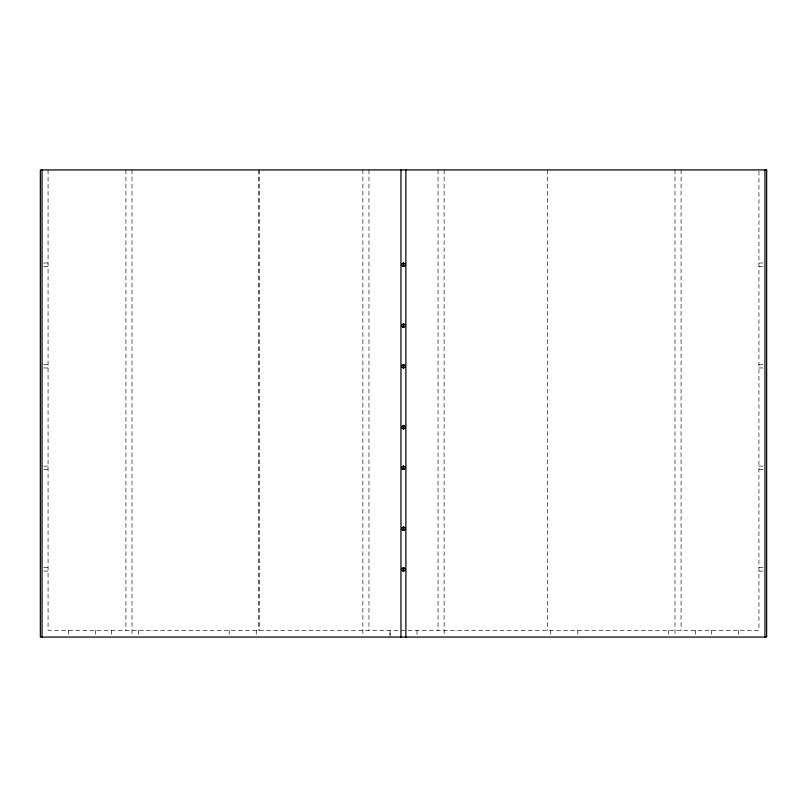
<?xml version="1.0" encoding="UTF-8"?>
<svg xmlns="http://www.w3.org/2000/svg" width="807" height="807" viewBox="0 0 807 807"><rect width="100%" height="100%" fill="white"/><g stroke="black" fill="none" stroke-linecap="round" stroke-linejoin="round"><path stroke-width="0.61" stroke-dasharray="4.04 3.03" d="M758.933 171.185L758.933 630.297L48.067 630.297L48.067 169.934M43.659 263.021L48.067 263.021M758.933 263.021L763.341 263.021M43.659 266.401L48.067 266.401M758.933 266.401L763.341 266.401M43.659 364.572L48.067 364.572M758.933 364.572L763.341 364.572M43.659 367.962L48.067 367.962M758.933 367.962L763.341 367.962M43.659 466.123L48.067 466.123M758.933 466.123L763.341 466.123M43.659 469.513L48.067 469.513M758.933 469.513L763.341 469.513M43.659 567.674L48.067 567.674M758.933 567.674L763.341 567.674M43.659 571.063L48.067 571.063M758.933 571.063L763.341 571.063M738.617 630.297L738.617 637.066M711.542 630.297L711.542 637.066M695.533 630.297L695.533 637.066M681.078 169.934L681.078 630.297M674.985 169.934L674.985 635.805M668.458 630.297L668.458 637.066M577.832 630.297L577.832 637.066M550.757 630.297L550.757 637.066M547.378 169.934L547.378 630.297M444.122 169.934L444.122 635.805M438.03 169.934L438.03 630.297M417.007 630.297L416.967 637.066M368.97 169.934L368.97 630.297M362.878 169.934L362.878 635.805M259.622 169.934L259.622 630.297M258.512 169.934L258.512 630.297M256.253 630.297L256.253 637.066M229.168 630.297L229.168 637.066M138.542 630.297L138.542 637.066M132.015 169.934L132.015 635.805M125.922 169.934L125.922 630.297M111.467 630.297L111.467 637.066M95.458 630.297L95.458 637.066M68.383 630.297L68.383 637.066M390.033 637.066L390.074 630.297L389.963 637.066"/><path stroke-width="1.21" d="M403.46 263.021L403.54 266.401M764.955 169.934L764.955 637.066M405.871 169.934L405.871 637.066M403.5 323.95L403.5 327.339M403.5 364.572L403.5 367.962M403.5 425.501L403.5 428.89M403.5 466.123L403.5 469.513M403.5 527.052L403.5 530.441M403.5 567.674L403.5 571.063M400.958 169.934L400.958 637.066M42.045 169.934L42.045 637.066M766.65 169.934L40.35 169.934L40.35 637.066L766.65 637.066L766.65 169.934M402.653 570.831A1.695 1.695 0 0 0 405.195 569.369A1.695 1.695 0 0 0 402.653 567.906A1.695 1.695 0 0 0 402.653 570.831M402.653 530.209A1.695 1.695 0 0 0 405.195 528.746A1.695 1.695 0 0 0 402.653 527.284A1.695 1.695 0 0 0 402.653 530.209M402.3 469.008A1.695 1.695 0 0 0 405.134 468.252A1.695 1.695 0 0 0 403.066 466.184A1.695 1.695 0 0 0 402.3 469.008M402.3 428.396A1.695 1.695 0 0 0 405.134 427.629A1.695 1.695 0 0 0 403.066 425.561A1.695 1.695 0 0 0 402.3 428.396M402.3 367.457A1.695 1.695 0 0 0 405.134 366.701A1.695 1.695 0 0 0 403.066 364.633A1.695 1.695 0 0 0 402.3 367.457M402.653 327.107A1.695 1.695 0 0 0 405.195 325.645A1.695 1.695 0 0 0 402.653 324.182A1.695 1.695 0 0 0 402.653 327.107M402.33 265.937A1.695 1.695 0 0 0 405.144 265.11A1.695 1.695 0 0 0 403.026 263.092A1.695 1.695 0 0 0 402.33 265.937"/></g></svg>
